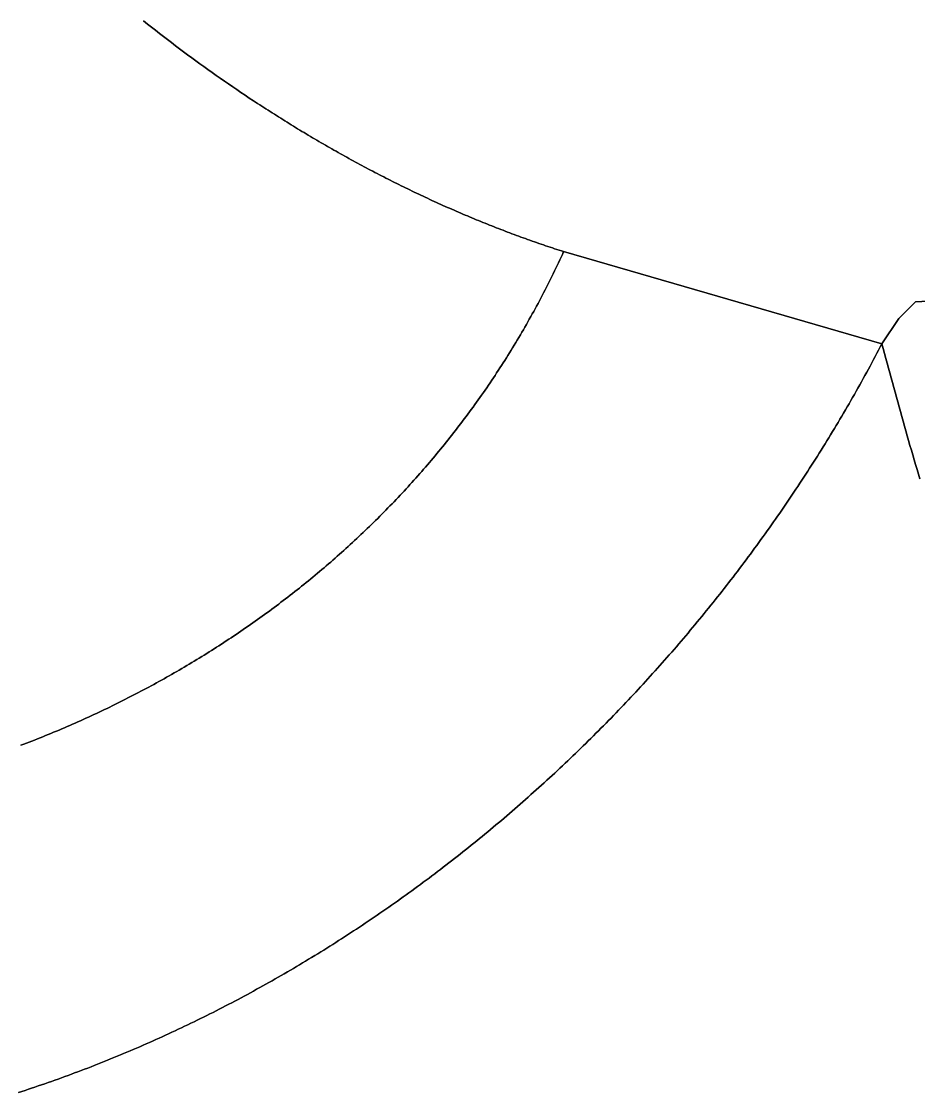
# Model space of a CAD drawing. Header units: millimetres. Extents: x 539514 to 908003, y -69769 to 203909.
# Drawn here: x 666190 to 681799, y 47318 to 65952 of the extents above; entities that cross this region are included whole.
import ezdxf

# ---------------------------------------------------------------- set-up
doc = ezdxf.new("R2010")
doc.units = ezdxf.units.MM
doc.layers.add('CLOSED_AREAS', color=7, linetype='Continuous')

msp = doc.modelspace()

# ---------------------------------------------------------------- linework, layer by layer
at = {"layer": 'CLOSED_AREAS'}
for points in [[(666181.294, 53358.962), (666229.019, 53377.153), (666276.689, 53395.468), (666324.304, 53413.908), (666371.864, 53432.472), (666419.368, 53451.16), (666466.816, 53469.972), (666514.207, 53488.908), (666561.542, 53507.968), (666608.819, 53527.151), (666656.039, 53546.459), (666703.201, 53565.89), (666750.305, 53585.445), (666797.35, 53605.124), (666844.336, 53624.927), (666891.263, 53644.853), (666938.13, 53664.903), (666984.937, 53685.076), (667031.683, 53705.373), (667078.369, 53725.793), (667124.994, 53746.337), (667171.557, 53767.004), (667218.058, 53787.794), (667264.498, 53808.708), (667310.874, 53829.745), (667357.188, 53850.905), (667403.438, 53872.188), (667449.625, 53893.594), (667495.748, 53915.124), (667541.806, 53936.776), (667587.8, 53958.552), (667633.729, 53980.45), (667679.592, 54002.471), (667725.389, 54024.615), (667771.121, 54046.882), (667816.785, 54069.271), (667862.383, 54091.784), (667907.914, 54114.419), (667953.377, 54137.176), (667998.772, 54160.056), (668044.099, 54183.059), (668089.357, 54206.184), (668134.546, 54229.432), (668179.666, 54252.802), (668224.716, 54276.294), (668269.696, 54299.909), (668314.606, 54323.646), (668359.445, 54347.505), (668404.212, 54371.486), (668448.908, 54395.59), (668493.532, 54419.815), (668538.084, 54444.163), (668582.564, 54468.632), (668626.97, 54493.224), (668671.303, 54517.938), (668715.563, 54542.773), (668759.748, 54567.73), (668803.859, 54592.809), (668847.895, 54618.01), (668891.856, 54643.332), (668935.742, 54668.776), (668979.552, 54694.342), (669023.285, 54720.029), (669066.942, 54745.838), (669110.522, 54771.768), (669154.025, 54797.82), (669197.451, 54823.993), (669240.798, 54850.287), (669284.067, 54876.703), (669327.257, 54903.24), (669370.369, 54929.898), (669413.4, 54956.677), (669456.352, 54983.578), (669499.224, 55010.599), (669542.016, 55037.742), (669584.726, 55065.005), (669627.356, 55092.39), (669669.904, 55119.895), (669712.37, 55147.521), (669754.753, 55175.268), (669797.054, 55203.136), (669839.272, 55231.125), (669881.407, 55259.234), (669923.458, 55287.464), (669965.425, 55315.814), (670007.307, 55344.285), (670049.105, 55372.877), (670090.817, 55401.589), (670132.444, 55430.421), (670173.985, 55459.374), (670215.44, 55488.447), (670256.809, 55517.64), (670298.09, 55546.954), (670339.284, 55576.388), (670380.391, 55605.942), (670421.409, 55635.616), (670462.339, 55665.41), (670503.181, 55695.324), (670543.933, 55725.359), (670584.596, 55755.513), (670625.169, 55785.787), (670665.651, 55816.181), (670706.044, 55846.694), (670746.345, 55877.328), (670786.555, 55908.081), (670826.674, 55938.954), (670866.701, 55969.946), (670906.635, 56001.058), (670946.476, 56032.289), (670986.225, 56063.641), (671025.88, 56095.111), (671065.442, 56126.701), (671104.909, 56158.41), (671144.282, 56190.239), (671183.56, 56222.187), (671222.743, 56254.254), (671261.83, 56286.44), (671300.822, 56318.745), (671339.717, 56351.17), (671378.515, 56383.713), (671417.217, 56416.376), (671455.821, 56449.157), (671494.328, 56482.058), (671532.736, 56515.077), (671571.046, 56548.215), (671609.258, 56581.472), (671647.37, 56614.848), (671685.383, 56648.342), (671723.296, 56681.956), (671761.108, 56715.687), (671798.82, 56749.537), (671836.432, 56783.506), (671873.942, 56817.593), (671911.35, 56851.799), (671948.656, 56886.123), (671985.86, 56920.566), (672022.961, 56955.126), (672059.959, 56989.805), (672096.854, 57024.603), (672133.645, 57059.518), (672170.332, 57094.552), (672206.914, 57129.703), (672243.392, 57164.973), (672279.764, 57200.361), (672316.03, 57235.866), (672352.191, 57271.49), (672388.245, 57307.231), (672424.193, 57343.09), (672460.034, 57379.067), (672495.767, 57415.162), (672531.393, 57451.374), (672566.91, 57487.704), (672602.319, 57524.152), (672637.62, 57560.717), (672672.811, 57597.4), (672707.892, 57634.2), (672742.864, 57671.118), (672777.726, 57708.153), (672812.477, 57745.305), (672847.116, 57782.575), (672881.645, 57819.962), (672916.062, 57857.466), (672950.367, 57895.087), (672984.559, 57932.825), (673018.639, 57970.681), (673052.606, 58008.653), (673086.459, 58046.743), (673120.198, 58084.949), (673153.824, 58123.272), (673187.334, 58161.713), (673220.73, 58200.269), (673254.01, 58238.943), (673287.175, 58277.734), (673320.224, 58316.641), (673353.157, 58355.665), (673385.973, 58394.805), (673418.671, 58434.062), (673451.253, 58473.435), (673483.716, 58512.925), (673516.062, 58552.531), (673548.289, 58592.254), (673580.397, 58632.093), (673612.386, 58672.048), (673644.255, 58712.12), (673676.005, 58752.307), (673707.634, 58792.611), (673739.143, 58833.031), (673770.53, 58873.567), (673801.797, 58914.219), (673832.941, 58954.987), (673863.964, 58995.871), (673894.864, 59036.871), (673925.641, 59077.986), (673956.295, 59119.218), (673986.826, 59160.565), (674017.232, 59202.028), (674047.515, 59243.606), (674077.673, 59285.301), (674107.706, 59327.11), (674137.614, 59369.036), (674167.396, 59411.076), (674197.052, 59453.233), (674226.581, 59495.504), (674255.984, 59537.891), (674285.26, 59580.393), (674314.408, 59623.011), (674343.429, 59665.744), (674372.322, 59708.592), (674401.085, 59751.555), (674429.72, 59794.633), (674458.226, 59837.826), (674486.602, 59881.135), (674514.849, 59924.558), (674542.965, 59968.096), (674570.95, 60011.749), (674598.804, 60055.517), (674626.527, 60099.399), (674654.118, 60143.397), (674681.577, 60187.509), (674708.904, 60231.736), (674736.097, 60276.077), (674763.158, 60320.533), (674790.085, 60365.103), (674816.878, 60409.788), (674843.537, 60454.587), (674870.061, 60499.501), (674896.45, 60544.529), (674922.704, 60589.671), (674948.822, 60634.928), (674974.804, 60680.299), (675000.65, 60725.784), (675026.359, 60771.383), (675051.931, 60817.096), (675077.365, 60862.923), (675102.662, 60908.865), (675127.82, 60954.92), (675152.84, 61001.089), (675177.721, 61047.372), (675202.462, 61093.768), (675227.064, 61140.279), (675251.526, 61186.903), (675275.848, 61233.641), (675300.029, 61280.493), (675324.068, 61327.458), (675347.967, 61374.537), (675371.723, 61421.729), (675395.338, 61469.035), (675418.81, 61516.454), (675442.139, 61563.986), (675465.325, 61611.632), (675488.367, 61659.391), (675511.265, 61707.263), (675534.019, 61755.249), (675556.629, 61803.348), (675579.093, 61851.56), (675601.412, 61899.885), (675623.586, 61948.322), (675584.365, 61960.852), (675545.155, 61973.474), (675505.955, 61986.188), (675466.766, 61998.993), (675427.588, 62011.889), (675388.42, 62024.876), (675349.264, 62037.955), (675310.119, 62051.124), (675270.985, 62064.384), (675231.863, 62077.735), (675192.753, 62091.176), (675153.654, 62104.707), (675114.567, 62118.328), (675075.492, 62132.04), (675036.43, 62145.84), (674997.38, 62159.731), (674958.342, 62173.711), (674919.318, 62187.78), (674880.306, 62201.939), (674841.307, 62216.186), (674802.321, 62230.522), (674763.348, 62244.946), (674724.389, 62259.46), (674685.443, 62274.061), (674646.512, 62288.751), (674607.594, 62303.528), (674568.69, 62318.394), (674529.8, 62333.347), (674490.925, 62348.387), (674452.064, 62363.515), (674413.217, 62378.73), (674374.386, 62394.032), (674335.569, 62409.421), (674296.767, 62424.897), (674257.981, 62440.459), (674219.209, 62456.108), (674180.454, 62471.843), (674141.714, 62487.663), (674102.99, 62503.57), (674064.281, 62519.563), (674025.589, 62535.641), (673986.913, 62551.804), (673948.254, 62568.053), (673909.611, 62584.387), (673870.984, 62600.806), (673832.375, 62617.309), (673793.782, 62633.897), (673755.207, 62650.57), (673716.649, 62667.327), (673678.108, 62684.168), (673639.585, 62701.093), (673601.079, 62718.102), (673562.591, 62735.195), (673524.122, 62752.371), (673485.67, 62769.63), (673447.237, 62786.973), (673408.822, 62804.398), (673370.426, 62821.907), (673332.049, 62839.498), (673293.69, 62857.172), (673255.351, 62874.928), (673217.03, 62892.766), (673178.729, 62910.686), (673140.448, 62928.689), (673102.186, 62946.773), (673063.944, 62964.938), (673025.722, 62983.185), (672987.519, 63001.513), (672949.338, 63019.923), (672911.176, 63038.413), (672873.035, 63056.984), (672834.915, 63075.635), (672796.815, 63094.367), (672758.736, 63113.18), (672720.679, 63132.072), (672682.643, 63151.045), (672644.628, 63170.097), (672606.634, 63189.229), (672568.663, 63208.441), (672530.713, 63227.731), (672492.785, 63247.101), (672454.879, 63266.55), (672416.996, 63286.078), (672379.135, 63305.685), (672341.297, 63325.37), (672303.481, 63345.133), (672265.688, 63364.975), (672227.918, 63384.894), (672190.172, 63404.892), (672152.448, 63424.967), (672114.749, 63445.12), (672077.072, 63465.351), (672039.42, 63485.658), (672001.791, 63506.043), (671964.187, 63526.504), (671926.606, 63547.043), (671889.05, 63567.658), (671851.519, 63588.349), (671814.012, 63609.117), (671776.53, 63629.96), (671739.073, 63650.88), (671701.641, 63671.876), (671664.234, 63692.947), (671626.853, 63714.094), (671589.497, 63735.316), (671552.166, 63756.613), (671514.862, 63777.985), (671477.584, 63799.432), (671440.331, 63820.954), (671403.105, 63842.551), (671365.906, 63864.221), (671328.732, 63885.966), (671291.586, 63907.785), (671254.467, 63929.678), (671217.374, 63951.644), (671180.309, 63973.685), (671143.271, 63995.798), (671106.26, 64017.985), (671069.277, 64040.245), (671032.322, 64062.577), (670995.394, 64084.983), (670958.495, 64107.461), (670921.624, 64130.012), (670884.781, 64152.635), (670847.966, 64175.33), (670811.18, 64198.097), (670774.423, 64220.935), (670737.695, 64243.846), (670700.996, 64266.828), (670664.327, 64289.881), (670627.686, 64313.005), (670591.075, 64336.201), (670554.494, 64359.467), (670517.942, 64382.804), (670481.421, 64406.211), (670444.929, 64429.689), (670408.468, 64453.237), (670372.038, 64476.855), (670335.637, 64500.543), (670299.268, 64524.301), (670262.929, 64548.128), (670226.621, 64572.025), (670154.099, 64620.026), (670081.703, 64668.302), (670009.434, 64716.853), (669937.293, 64765.677), (669865.281, 64814.773), (669793.399, 64864.14), (669721.649, 64913.775), (669650.032, 64963.679), (669578.549, 65013.85), (669507.201, 65064.286), (669435.989, 65114.986), (669364.915, 65165.949), (669293.979, 65217.173), (669223.184, 65268.658), (669152.529, 65320.402), (669082.017, 65372.403), (669011.648, 65424.662), (668941.423, 65477.175), (668871.345, 65529.942), (668801.413, 65582.962), (668731.63, 65636.233), (668661.995, 65689.754), (668592.512, 65743.524), (668523.18, 65797.542), (668454, 65851.805), (668384.975, 65906.314), (668316.105, 65961.066)], [(668316.105, 65961.066), (668384.975, 65906.314), (668454, 65851.805), (668523.18, 65797.542), (668592.512, 65743.524), (668661.995, 65689.754), (668731.63, 65636.233), (668801.413, 65582.962), (668871.345, 65529.942), (668941.423, 65477.175), (669011.648, 65424.662), (669082.017, 65372.403), (669152.529, 65320.402), (669223.184, 65268.658), (669293.979, 65217.173), (669364.915, 65165.949), (669435.989, 65114.986), (669507.201, 65064.286), (669578.549, 65013.85), (669650.032, 64963.679), (669721.649, 64913.775), (669793.399, 64864.14), (669865.281, 64814.773), (669937.293, 64765.677), (670009.434, 64716.853), (670081.703, 64668.302), (670154.099, 64620.026), (670226.621, 64572.025), (670262.929, 64548.128), (670299.268, 64524.301), (670335.637, 64500.543), (670372.038, 64476.855), (670408.468, 64453.237), (670444.929, 64429.689), (670481.421, 64406.211), (670517.942, 64382.804), (670554.494, 64359.467), (670591.075, 64336.201), (670627.686, 64313.005), (670664.327, 64289.881), (670700.996, 64266.828), (670737.695, 64243.846), (670774.423, 64220.935), (670811.18, 64198.097), (670847.966, 64175.33), (670884.781, 64152.635), (670921.624, 64130.012), (670958.495, 64107.461), (670995.394, 64084.983), (671032.322, 64062.577), (671069.277, 64040.245), (671106.26, 64017.985), (671143.271, 63995.798), (671180.309, 63973.685), (671217.374, 63951.644), (671254.467, 63929.678), (671291.586, 63907.785), (671328.732, 63885.966), (671365.906, 63864.221), (671403.105, 63842.551), (671440.331, 63820.954), (671477.584, 63799.432), (671514.862, 63777.985), (671552.166, 63756.613), (671589.497, 63735.316), (671626.853, 63714.094), (671664.234, 63692.947), (671701.641, 63671.876), (671739.073, 63650.88), (671776.53, 63629.96), (671814.012, 63609.117), (671851.519, 63588.349), (671889.05, 63567.658), (671926.606, 63547.043), (671964.187, 63526.504), (672001.791, 63506.043), (672039.42, 63485.658), (672077.072, 63465.351), (672114.749, 63445.12), (672152.448, 63424.967), (672190.172, 63404.892), (672227.918, 63384.894), (672265.688, 63364.975), (672303.481, 63345.133), (672341.297, 63325.37), (672379.135, 63305.685), (672416.996, 63286.078), (672454.879, 63266.55), (672492.785, 63247.101), (672530.713, 63227.731), (672568.663, 63208.441), (672606.634, 63189.229), (672644.628, 63170.097), (672682.643, 63151.045), (672720.679, 63132.072), (672758.736, 63113.18), (672796.815, 63094.367), (672834.915, 63075.635), (672873.035, 63056.984), (672911.176, 63038.413), (672949.338, 63019.923), (672987.519, 63001.513), (673025.722, 62983.185), (673063.944, 62964.938), (673102.186, 62946.773), (673140.448, 62928.689), (673178.729, 62910.686), (673217.03, 62892.766), (673255.351, 62874.928), (673293.69, 62857.172), (673332.049, 62839.498), (673370.426, 62821.907), (673408.822, 62804.398), (673447.237, 62786.973), (673485.67, 62769.63), (673524.122, 62752.371), (673562.591, 62735.195), (673601.079, 62718.102), (673639.585, 62701.093), (673678.108, 62684.168), (673716.649, 62667.327), (673755.207, 62650.57), (673793.782, 62633.897), (673832.375, 62617.309), (673870.984, 62600.806), (673909.611, 62584.387), (673948.254, 62568.053), (673986.913, 62551.804), (674025.589, 62535.641), (674064.281, 62519.563), (674102.99, 62503.57), (674141.714, 62487.663), (674180.454, 62471.843), (674219.209, 62456.108), (674257.981, 62440.459), (674296.767, 62424.897), (674335.569, 62409.421), (674374.386, 62394.032), (674413.217, 62378.73), (674452.064, 62363.515), (674490.925, 62348.387), (674529.8, 62333.347), (674568.69, 62318.394), (674607.594, 62303.528), (674646.512, 62288.751), (674685.443, 62274.061), (674724.389, 62259.46), (674763.348, 62244.946), (674802.321, 62230.522), (674841.307, 62216.186), (674880.306, 62201.939), (674919.318, 62187.78), (674958.342, 62173.711), (674997.38, 62159.731), (675036.43, 62145.84), (675075.492, 62132.04), (675114.567, 62118.328), (675153.654, 62104.707), (675192.753, 62091.176), (675231.863, 62077.735), (675270.985, 62064.384), (675310.119, 62051.124), (675349.264, 62037.955), (675388.42, 62024.876), (675427.588, 62011.889), (675466.766, 61998.993), (675505.955, 61986.188), (675545.155, 61973.474), (675584.365, 61960.852), (675623.586, 61948.322), (681161.79, 60345.158), (681453.274, 60782.385), (681744.759, 61073.869), (687282.963, 61365.354)], [(666136.186, 47318.088), (666194.233, 47336.891), (666252.23, 47355.851), (666310.177, 47374.968), (666368.075, 47394.24), (666425.922, 47413.667), (666483.718, 47433.25), (666541.465, 47452.988), (666599.16, 47472.88), (666656.804, 47492.927), (666714.396, 47513.128), (666771.937, 47533.484), (666829.427, 47553.992), (666886.864, 47574.654), (666944.248, 47595.47), (667001.581, 47616.438), (667058.86, 47637.558), (667116.086, 47658.831), (667173.259, 47680.256), (667230.379, 47701.833), (667287.444, 47723.561), (667344.456, 47745.44), (667401.414, 47767.47), (667458.317, 47789.651), (667515.165, 47811.983), (667571.958, 47834.464), (667628.696, 47857.095), (667685.379, 47879.876), (667742.006, 47902.806), (667798.577, 47925.885), (667855.092, 47949.113), (667911.55, 47972.49), (667967.952, 47996.014), (668024.297, 48019.687), (668080.585, 48043.507), (668136.816, 48067.475), (668192.989, 48091.59), (668249.104, 48115.851), (668305.161, 48140.26), (668361.16, 48164.814), (668417.1, 48189.515), (668472.981, 48214.361), (668528.804, 48239.353), (668584.567, 48264.49), (668640.271, 48289.772), (668695.915, 48315.199), (668751.499, 48340.77), (668807.023, 48366.485), (668862.486, 48392.345), (668917.889, 48418.347), (668973.231, 48444.494), (669028.511, 48470.783), (669083.73, 48497.215), (669138.888, 48523.789), (669193.984, 48550.506), (669249.017, 48577.365), (669303.989, 48604.365), (669358.897, 48631.507), (669413.743, 48658.79), (669468.526, 48686.214), (669523.245, 48713.779), (669577.901, 48741.484), (669632.493, 48769.329), (669687.022, 48797.313), (669741.485, 48825.438), (669795.885, 48853.701), (669850.219, 48882.104), (669904.489, 48910.645), (669958.694, 48939.325), (670012.833, 48968.143), (670066.906, 48997.099), (670120.913, 49026.192), (670174.854, 49055.423), (670228.729, 49084.791), (670282.537, 49114.295), (670336.279, 49143.937), (670389.953, 49173.714), (670443.56, 49203.628), (670497.099, 49233.677), (670550.57, 49263.862), (670603.974, 49294.182), (670657.309, 49324.637), (670710.575, 49355.226), (670763.773, 49385.95), (670816.901, 49416.808), (670869.961, 49447.8), (670922.951, 49478.926), (670975.871, 49510.184), (671028.721, 49541.576), (671081.501, 49573.101), (671134.21, 49604.758), (671186.849, 49636.547), (671239.417, 49668.468), (671291.914, 49700.521), (671344.339, 49732.705), (671396.692, 49765.02), (671448.974, 49797.466), (671501.184, 49830.043), (671553.321, 49862.75), (671605.386, 49895.587), (671657.377, 49928.554), (671709.296, 49961.65), (671761.141, 49994.876), (671812.913, 50028.23), (671864.611, 50061.714), (671916.235, 50095.325), (671967.785, 50129.065), (672019.26, 50162.933), (672070.661, 50196.928), (672121.986, 50231.05), (672173.237, 50265.3), (672224.411, 50299.676), (672275.51, 50334.179), (672326.534, 50368.808), (672377.481, 50403.563), (672428.351, 50438.444), (672479.145, 50473.45), (672529.862, 50508.582), (672580.502, 50543.838), (672631.064, 50579.219), (672681.549, 50614.724), (672731.956, 50650.353), (672782.285, 50686.106), (672832.536, 50721.983), (672882.708, 50757.983), (672932.801, 50794.106), (672982.816, 50830.351), (673032.751, 50866.719), (673082.606, 50903.209), (673132.382, 50939.821), (673182.077, 50976.555), (673231.693, 51013.41), (673281.228, 51050.386), (673330.682, 51087.483), (673380.055, 51124.701), (673429.348, 51162.038), (673478.558, 51199.496), (673527.687, 51237.074), (673576.735, 51274.77), (673625.7, 51312.587), (673674.582, 51350.522), (673723.382, 51388.575), (673772.099, 51426.747), (673820.734, 51465.037), (673869.284, 51503.445), (673917.752, 51541.971), (673966.135, 51580.614), (674014.434, 51619.373), (674062.649, 51658.25), (674110.78, 51697.243), (674158.826, 51736.352), (674206.786, 51775.577), (674254.662, 51814.918), (674302.452, 51854.374), (674350.156, 51893.946), (674397.775, 51933.632), (674445.307, 51973.433), (674492.753, 52013.348), (674540.112, 52053.377), (674587.384, 52093.52), (674634.569, 52133.776), (674681.667, 52174.145), (674728.677, 52214.628), (674775.599, 52255.223), (674822.433, 52295.93), (674869.179, 52336.75), (674915.836, 52377.682), (674962.404, 52418.725), (675008.883, 52459.879), (675055.273, 52501.145), (675101.574, 52542.521), (675147.785, 52584.008), (675193.905, 52625.605), (675239.936, 52667.312), (675285.876, 52709.128), (675331.725, 52751.054), (675377.483, 52793.089), (675423.15, 52835.233), (675468.726, 52877.486), (675514.21, 52919.847), (675559.602, 52962.316), (675604.902, 53004.893), (675650.11, 53047.577), (675695.225, 53090.369), (675740.247, 53133.268), (675785.175, 53176.273), (675830.011, 53219.385), (675874.753, 53262.602), (675919.401, 53305.926), (675963.955, 53349.356), (676008.415, 53392.89), (676052.78, 53436.53), (676097.051, 53480.275), (676141.226, 53524.124), (676185.307, 53568.077), (676229.291, 53612.135), (676273.181, 53656.296), (676316.974, 53700.56), (676360.67, 53744.928), (676404.271, 53789.399), (676447.775, 53833.972), (676491.181, 53878.648), (676534.491, 53923.425), (676577.703, 53968.305), (676620.818, 54013.286), (676663.835, 54058.368), (676706.753, 54103.552), (676749.574, 54148.836), (676792.295, 54194.22), (676834.918, 54239.705), (676877.442, 54285.29), (676919.866, 54330.974), (676962.191, 54376.758), (677004.417, 54422.641), (677046.542, 54468.622), (677088.567, 54514.703), (677130.491, 54560.881), (677172.315, 54607.158), (677214.037, 54653.532), (677255.659, 54700.004), (677297.179, 54746.573), (677338.597, 54793.239), (677379.914, 54840.001), (677421.128, 54886.86), (677462.24, 54933.815), (677503.249, 54980.866), (677544.155, 55028.013), (677584.959, 55075.254), (677625.658, 55122.591), (677666.255, 55170.023), (677706.747, 55217.549), (677747.136, 55265.169), (677787.42, 55312.884), (677827.599, 55360.691), (677867.674, 55408.593), (677907.643, 55456.587), (677947.508, 55504.675), (677987.267, 55552.855), (678026.92, 55601.127), (678066.467, 55649.491), (678105.908, 55697.947), (678145.243, 55746.495), (678184.47, 55795.134), (678223.591, 55843.864), (678262.605, 55892.684), (678301.511, 55941.595), (678340.31, 55990.596), (678379.001, 56039.687), (678417.584, 56088.868), (678456.058, 56138.138), (678494.423, 56187.497), (678532.68, 56236.945), (678570.828, 56286.481), (678608.867, 56336.105), (678646.795, 56385.818), (678684.615, 56435.618), (678722.324, 56485.506), (678759.922, 56535.481), (678797.411, 56585.543), (678834.788, 56635.691), (678872.055, 56685.926), (678909.21, 56736.246), (678946.254, 56786.653), (678983.186, 56837.145), (679020.006, 56887.723), (679056.714, 56938.385), (679093.31, 56989.132), (679129.793, 57039.964), (679166.163, 57090.88), (679202.42, 57141.879), (679238.564, 57192.963), (679274.594, 57244.13), (679310.51, 57295.379), (679346.312, 57346.712), (679381.999, 57398.127), (679417.573, 57449.625), (679453.031, 57501.204), (679488.374, 57552.865), (679523.602, 57604.608), (679558.715, 57656.432), (679593.712, 57708.337), (679628.592, 57760.322), (679663.357, 57812.388), (679698.005, 57864.534), (679732.536, 57916.76), (679766.951, 57969.065), (679801.248, 58021.45), (679835.428, 58073.914), (679869.49, 58126.456), (679903.434, 58179.077), (679937.26, 58231.776), (679970.968, 58284.553), (680004.557, 58337.408), (680038.028, 58390.34), (680071.379, 58443.35), (680104.611, 58496.436), (680137.723, 58549.599), (680170.715, 58602.838), (680203.588, 58656.153), (680236.34, 58709.544), (680268.971, 58763.01), (680301.482, 58816.552), (680333.872, 58870.168), (680366.141, 58923.859), (680398.288, 58977.625), (680430.313, 59031.465), (680462.217, 59085.379), (680493.998, 59139.366), (680525.657, 59193.427), (680557.193, 59247.56), (680588.607, 59301.767), (680619.897, 59356.046), (680651.063, 59410.397), (680682.107, 59464.82), (680713.026, 59519.315), (680743.821, 59573.881), (680774.492, 59628.519), (680805.038, 59683.227), (680835.46, 59738.006), (680865.756, 59792.855), (680895.927, 59847.775), (680925.973, 59902.764), (680955.892, 59957.823), (680985.686, 60012.951), (681015.354, 60068.148), (681044.895, 60123.414), (681074.309, 60178.748), (681103.597, 60234.15), (681132.757, 60289.62), (681161.79, 60345.158), (675623.586, 61948.322), (675601.412, 61899.885), (675579.093, 61851.56), (675556.629, 61803.348), (675534.019, 61755.249), (675511.265, 61707.263), (675488.367, 61659.391), (675465.325, 61611.632), (675442.139, 61563.986), (675418.81, 61516.454), (675395.338, 61469.035), (675371.723, 61421.729), (675347.967, 61374.537), (675324.068, 61327.458), (675300.029, 61280.493), (675275.848, 61233.641), (675251.526, 61186.903), (675227.064, 61140.279), (675202.462, 61093.768), (675177.721, 61047.372), (675152.84, 61001.089), (675127.82, 60954.92), (675102.662, 60908.865), (675077.365, 60862.923), (675051.931, 60817.096), (675026.359, 60771.383), (675000.65, 60725.784), (674974.804, 60680.299), (674948.822, 60634.928), (674922.704, 60589.671), (674896.45, 60544.529), (674870.061, 60499.501), (674843.537, 60454.587), (674816.878, 60409.788), (674790.085, 60365.103), (674763.158, 60320.533), (674736.097, 60276.077), (674708.904, 60231.736), (674681.577, 60187.509), (674654.118, 60143.397), (674626.527, 60099.399), (674598.804, 60055.517), (674570.95, 60011.749), (674542.965, 59968.096), (674514.849, 59924.558), (674486.602, 59881.135), (674458.226, 59837.826), (674429.72, 59794.633), (674401.085, 59751.555), (674372.322, 59708.592), (674343.429, 59665.744), (674314.408, 59623.011), (674285.26, 59580.393), (674255.984, 59537.891), (674226.581, 59495.504), (674197.052, 59453.233), (674167.396, 59411.076), (674137.614, 59369.036), (674107.706, 59327.11), (674077.673, 59285.301), (674047.515, 59243.606), (674017.232, 59202.028), (673986.826, 59160.565), (673956.295, 59119.218), (673925.641, 59077.986), (673894.864, 59036.871), (673863.964, 58995.871), (673832.941, 58954.987), (673801.797, 58914.219), (673770.53, 58873.567), (673739.143, 58833.031), (673707.634, 58792.611), (673676.005, 58752.307), (673644.255, 58712.12), (673612.386, 58672.048), (673580.397, 58632.093), (673548.289, 58592.254), (673516.062, 58552.531), (673483.716, 58512.925), (673451.253, 58473.435), (673418.671, 58434.062), (673385.973, 58394.805), (673353.157, 58355.665), (673320.224, 58316.641), (673287.175, 58277.734), (673254.01, 58238.943), (673220.73, 58200.269), (673187.334, 58161.713), (673153.824, 58123.272), (673120.198, 58084.949), (673086.459, 58046.743), (673052.606, 58008.653), (673018.639, 57970.681), (672984.559, 57932.825), (672950.367, 57895.087), (672916.062, 57857.466), (672881.645, 57819.962), (672847.116, 57782.575), (672812.477, 57745.305), (672777.726, 57708.153), (672742.864, 57671.118), (672707.892, 57634.2), (672672.811, 57597.4), (672637.62, 57560.717), (672602.319, 57524.152), (672566.91, 57487.704), (672531.393, 57451.374), (672495.767, 57415.162), (672460.034, 57379.067), (672424.193, 57343.09), (672388.245, 57307.231), (672352.191, 57271.49), (672316.03, 57235.866), (672279.764, 57200.361), (672243.392, 57164.973), (672206.914, 57129.703), (672170.332, 57094.552), (672133.645, 57059.518), (672096.854, 57024.603), (672059.959, 56989.805), (672022.961, 56955.126), (671985.86, 56920.566), (671948.656, 56886.123), (671911.35, 56851.799), (671873.942, 56817.593), (671836.432, 56783.506), (671798.82, 56749.537), (671761.108, 56715.687), (671723.296, 56681.956), (671685.383, 56648.342), (671647.37, 56614.848), (671609.258, 56581.472), (671571.046, 56548.215), (671532.736, 56515.077), (671494.328, 56482.058), (671455.821, 56449.157), (671417.217, 56416.376), (671378.515, 56383.713), (671339.717, 56351.17), (671300.822, 56318.745), (671261.83, 56286.44), (671222.743, 56254.254), (671183.56, 56222.187), (671144.282, 56190.239), (671104.909, 56158.41), (671065.442, 56126.701), (671025.88, 56095.111), (670986.225, 56063.641), (670946.476, 56032.289), (670906.635, 56001.058), (670866.701, 55969.946), (670826.674, 55938.954), (670786.555, 55908.081), (670746.345, 55877.328), (670706.044, 55846.694), (670665.651, 55816.181), (670625.169, 55785.787), (670584.596, 55755.513), (670543.933, 55725.359), (670503.181, 55695.324), (670462.339, 55665.41), (670421.409, 55635.616), (670380.391, 55605.942), (670339.284, 55576.388), (670298.09, 55546.954), (670256.809, 55517.64), (670215.44, 55488.447), (670173.985, 55459.374), (670132.444, 55430.421), (670090.817, 55401.589), (670049.105, 55372.877), (670007.307, 55344.285), (669965.425, 55315.814), (669923.458, 55287.464), (669881.407, 55259.234), (669839.272, 55231.125), (669797.054, 55203.136), (669754.753, 55175.268), (669712.37, 55147.521), (669669.904, 55119.895), (669627.356, 55092.39), (669584.726, 55065.005), (669542.016, 55037.742), (669499.224, 55010.599), (669456.352, 54983.578), (669413.4, 54956.677), (669370.369, 54929.898), (669327.257, 54903.24), (669284.067, 54876.703), (669240.798, 54850.287), (669197.451, 54823.993), (669154.025, 54797.82), (669110.522, 54771.768), (669066.942, 54745.838), (669023.285, 54720.029), (668979.552, 54694.342), (668935.742, 54668.776), (668891.856, 54643.332), (668847.895, 54618.01), (668803.859, 54592.809), (668759.748, 54567.73), (668715.563, 54542.773), (668671.303, 54517.938), (668626.97, 54493.224), (668582.564, 54468.632), (668538.084, 54444.163), (668493.532, 54419.815), (668448.908, 54395.59), (668404.212, 54371.486), (668359.445, 54347.505), (668314.606, 54323.646), (668269.696, 54299.909), (668224.716, 54276.294), (668179.666, 54252.802), (668134.546, 54229.432), (668089.357, 54206.184), (668044.099, 54183.059), (667998.772, 54160.056), (667953.377, 54137.176), (667907.914, 54114.419), (667862.383, 54091.784), (667816.785, 54069.271), (667771.121, 54046.882), (667725.389, 54024.615), (667679.592, 54002.471), (667633.729, 53980.45), (667587.8, 53958.552), (667541.806, 53936.776), (667495.748, 53915.124), (667449.625, 53893.594), (667403.438, 53872.188), (667357.188, 53850.905), (667310.874, 53829.745), (667264.498, 53808.708), (667218.058, 53787.794), (667171.557, 53767.004), (667124.994, 53746.337), (667078.369, 53725.793), (667031.683, 53705.373), (666984.937, 53685.076), (666938.13, 53664.903), (666891.263, 53644.853), (666844.336, 53624.927), (666797.35, 53605.124), (666750.305, 53585.445), (666703.201, 53565.89), (666656.039, 53546.459), (666608.819, 53527.151), (666561.542, 53507.968), (666514.207, 53488.908), (666466.816, 53469.972), (666419.368, 53451.16), (666371.864, 53432.472), (666324.304, 53413.908), (666276.689, 53395.468), (666229.019, 53377.153), (666181.294, 53358.962)], [(687282.963, 61365.354), (681744.759, 61073.869), (681453.274, 60782.385), (681161.79, 60345.158), (681184.074, 60260.452), (681206.447, 60175.796), (681228.909, 60091.19), (681251.461, 60006.634), (681274.105, 59922.129), (681296.84, 59837.675), (681319.667, 59753.272), (681342.588, 59668.92), (681365.602, 59584.619), (681388.712, 59500.37), (681411.917, 59416.174), (681435.219, 59332.029), (681458.618, 59247.937), (681482.115, 59163.898), (681505.711, 59079.912), (681529.407, 58995.979), (681553.203, 58912.099), (681577.1, 58828.273), (681601.099, 58744.501), (681625.201, 58660.784), (681649.406, 58577.121), (681673.716, 58493.512), (681698.131, 58409.959), (681722.652, 58326.46), (681747.28, 58243.017), (681772.016, 58159.63), (681796.859, 58076.299), (681821.812, 57993.024)], [(681821.812, 57993.024), (681796.859, 58076.299), (681772.016, 58159.63), (681747.28, 58243.017), (681722.652, 58326.46), (681698.131, 58409.959), (681673.716, 58493.512), (681649.406, 58577.121), (681625.201, 58660.784), (681601.099, 58744.501), (681577.1, 58828.273), (681553.203, 58912.099), (681529.407, 58995.979), (681505.711, 59079.912), (681482.115, 59163.898), (681458.618, 59247.937), (681435.219, 59332.029), (681411.917, 59416.174), (681388.712, 59500.37), (681365.602, 59584.619), (681342.588, 59668.92), (681319.667, 59753.272), (681296.84, 59837.675), (681274.105, 59922.129), (681251.461, 60006.634), (681228.909, 60091.19), (681206.447, 60175.796), (681184.074, 60260.452), (681161.79, 60345.158), (681132.757, 60289.62), (681103.597, 60234.15), (681074.309, 60178.748), (681044.895, 60123.414), (681015.354, 60068.148), (680985.686, 60012.951), (680955.892, 59957.823), (680925.973, 59902.764), (680895.927, 59847.775), (680865.756, 59792.855), (680835.46, 59738.006), (680805.038, 59683.227), (680774.492, 59628.519), (680743.821, 59573.881), (680713.026, 59519.315), (680682.107, 59464.82), (680651.063, 59410.397), (680619.897, 59356.046), (680588.607, 59301.767), (680557.193, 59247.56), (680525.657, 59193.427), (680493.998, 59139.366), (680462.217, 59085.379), (680430.313, 59031.465), (680398.288, 58977.625), (680366.141, 58923.859), (680333.872, 58870.168), (680301.482, 58816.552), (680268.971, 58763.01), (680236.34, 58709.544), (680203.588, 58656.153), (680170.715, 58602.838), (680137.723, 58549.599), (680104.611, 58496.436), (680071.379, 58443.35), (680038.028, 58390.34), (680004.557, 58337.408), (679970.968, 58284.553), (679937.26, 58231.776), (679903.434, 58179.077), (679869.49, 58126.456), (679835.428, 58073.914), (679801.248, 58021.45), (679766.951, 57969.065), (679732.536, 57916.76), (679698.005, 57864.534), (679663.357, 57812.388), (679628.592, 57760.322), (679593.712, 57708.337), (679558.715, 57656.432), (679523.602, 57604.608), (679488.374, 57552.865), (679453.031, 57501.204), (679417.573, 57449.625), (679381.999, 57398.127), (679346.312, 57346.712), (679310.51, 57295.379), (679274.594, 57244.13), (679238.564, 57192.963), (679202.42, 57141.879), (679166.163, 57090.88), (679129.793, 57039.964), (679093.31, 56989.132), (679056.714, 56938.385), (679020.006, 56887.723), (678983.186, 56837.145), (678946.254, 56786.653), (678909.21, 56736.246), (678872.055, 56685.926), (678834.788, 56635.691), (678797.411, 56585.543), (678759.922, 56535.481), (678722.324, 56485.506), (678684.615, 56435.618), (678646.795, 56385.818), (678608.867, 56336.105), (678570.828, 56286.481), (678532.68, 56236.945), (678494.423, 56187.497), (678456.058, 56138.138), (678417.584, 56088.868), (678379.001, 56039.687), (678340.31, 55990.596), (678301.511, 55941.595), (678262.605, 55892.684), (678223.591, 55843.864), (678184.47, 55795.134), (678145.243, 55746.495), (678105.908, 55697.947), (678066.467, 55649.491), (678026.92, 55601.127), (677987.267, 55552.855), (677947.508, 55504.675), (677907.643, 55456.587), (677867.674, 55408.593), (677827.599, 55360.691), (677787.42, 55312.884), (677747.136, 55265.169), (677706.747, 55217.549), (677666.255, 55170.023), (677625.658, 55122.591), (677584.959, 55075.254), (677544.155, 55028.013), (677503.249, 54980.866), (677462.24, 54933.815), (677421.128, 54886.86), (677379.914, 54840.001), (677338.597, 54793.239), (677297.179, 54746.573), (677255.659, 54700.004), (677214.037, 54653.532), (677172.315, 54607.158), (677130.491, 54560.881), (677088.567, 54514.703), (677046.542, 54468.622), (677004.417, 54422.641), (676962.191, 54376.758), (676919.866, 54330.974), (676877.442, 54285.29), (676834.918, 54239.705), (676792.295, 54194.22), (676749.574, 54148.836), (676706.753, 54103.552), (676663.835, 54058.368), (676620.818, 54013.286), (676577.703, 53968.305), (676534.491, 53923.425), (676491.181, 53878.648), (676447.775, 53833.972), (676404.271, 53789.399), (676360.67, 53744.928), (676316.974, 53700.56), (676273.181, 53656.296), (676229.291, 53612.135), (676185.307, 53568.077), (676141.226, 53524.124), (676097.051, 53480.275), (676052.78, 53436.53), (676008.415, 53392.89), (675963.955, 53349.356), (675919.401, 53305.926), (675874.753, 53262.602), (675830.011, 53219.385), (675785.175, 53176.273), (675740.247, 53133.268), (675695.225, 53090.369), (675650.11, 53047.577), (675604.902, 53004.893), (675559.602, 52962.316), (675514.21, 52919.847), (675468.726, 52877.486), (675423.15, 52835.233), (675377.483, 52793.089), (675331.725, 52751.054), (675285.876, 52709.128), (675239.936, 52667.312), (675193.905, 52625.605), (675147.785, 52584.008), (675101.574, 52542.521), (675055.273, 52501.145), (675008.883, 52459.879), (674962.404, 52418.725), (674915.836, 52377.682), (674869.179, 52336.75), (674822.433, 52295.93), (674775.599, 52255.223), (674728.677, 52214.628), (674681.667, 52174.145), (674634.569, 52133.776), (674587.384, 52093.52), (674540.112, 52053.377), (674492.753, 52013.348), (674445.307, 51973.433), (674397.775, 51933.632), (674350.156, 51893.946), (674302.452, 51854.374), (674254.662, 51814.918), (674206.786, 51775.577), (674158.826, 51736.352), (674110.78, 51697.243), (674062.649, 51658.25), (674014.434, 51619.373), (673966.135, 51580.614), (673917.752, 51541.971), (673869.284, 51503.445), (673820.734, 51465.037), (673772.099, 51426.747), (673723.382, 51388.575), (673674.582, 51350.522), (673625.7, 51312.587), (673576.735, 51274.77), (673527.687, 51237.074), (673478.558, 51199.496), (673429.348, 51162.038), (673380.055, 51124.701), (673330.682, 51087.483), (673281.228, 51050.386), (673231.693, 51013.41), (673182.077, 50976.555), (673132.382, 50939.821), (673082.606, 50903.209), (673032.751, 50866.719), (672982.816, 50830.351), (672932.801, 50794.106), (672882.708, 50757.983), (672832.536, 50721.983), (672782.285, 50686.106), (672731.956, 50650.353), (672681.549, 50614.724), (672631.064, 50579.219), (672580.502, 50543.838), (672529.862, 50508.582), (672479.145, 50473.45), (672428.351, 50438.444), (672377.481, 50403.563), (672326.534, 50368.808), (672275.51, 50334.179), (672224.411, 50299.676), (672173.237, 50265.3), (672121.986, 50231.05), (672070.661, 50196.928), (672019.26, 50162.933), (671967.785, 50129.065), (671916.235, 50095.325), (671864.611, 50061.714), (671812.913, 50028.23), (671761.141, 49994.876), (671709.296, 49961.65), (671657.377, 49928.554), (671605.386, 49895.587), (671553.321, 49862.75), (671501.184, 49830.043), (671448.974, 49797.466), (671396.692, 49765.02), (671344.339, 49732.705), (671291.914, 49700.521), (671239.417, 49668.468), (671186.849, 49636.547), (671134.21, 49604.758), (671081.501, 49573.101), (671028.721, 49541.576), (670975.871, 49510.184), (670922.951, 49478.926), (670869.961, 49447.8), (670816.901, 49416.808), (670763.773, 49385.95), (670710.575, 49355.226), (670657.309, 49324.637), (670603.974, 49294.182), (670550.57, 49263.862), (670497.099, 49233.677), (670443.56, 49203.628), (670389.953, 49173.714), (670336.279, 49143.937), (670282.537, 49114.295), (670228.729, 49084.791), (670174.854, 49055.423), (670120.913, 49026.192), (670066.906, 48997.099), (670012.833, 48968.143), (669958.694, 48939.325), (669904.489, 48910.645), (669850.219, 48882.104), (669795.885, 48853.701), (669741.485, 48825.438), (669687.022, 48797.313), (669632.493, 48769.329), (669577.901, 48741.484), (669523.245, 48713.779), (669468.526, 48686.214), (669413.743, 48658.79), (669358.897, 48631.507), (669303.989, 48604.365), (669249.017, 48577.365), (669193.984, 48550.506), (669138.888, 48523.789), (669083.73, 48497.215), (669028.511, 48470.783), (668973.231, 48444.494), (668917.889, 48418.347), (668862.486, 48392.345), (668807.023, 48366.485), (668751.499, 48340.77), (668695.915, 48315.199), (668640.271, 48289.772), (668584.567, 48264.49), (668528.804, 48239.353), (668472.981, 48214.361), (668417.1, 48189.515), (668361.16, 48164.814), (668305.161, 48140.26), (668249.104, 48115.851), (668192.989, 48091.59), (668136.816, 48067.475), (668080.585, 48043.507), (668024.297, 48019.687), (667967.952, 47996.014), (667911.55, 47972.49), (667855.092, 47949.113), (667798.577, 47925.885), (667742.006, 47902.806), (667685.379, 47879.876), (667628.696, 47857.095), (667571.958, 47834.464), (667515.165, 47811.983), (667458.317, 47789.651), (667401.414, 47767.47), (667344.456, 47745.44), (667287.444, 47723.561), (667230.379, 47701.833), (667173.259, 47680.256), (667116.086, 47658.831), (667058.86, 47637.558), (667001.581, 47616.438), (666944.248, 47595.47), (666886.864, 47574.654), (666829.427, 47553.992), (666771.937, 47533.484), (666714.396, 47513.128), (666656.804, 47492.927), (666599.16, 47472.88), (666541.465, 47452.988), (666483.718, 47433.25), (666425.922, 47413.667), (666368.075, 47394.24), (666310.177, 47374.968), (666252.23, 47355.851), (666194.233, 47336.891), (666136.186, 47318.088)]]:
    msp.add_lwpolyline(points, dxfattribs=at)

doc.saveas('drawing.dxf')
